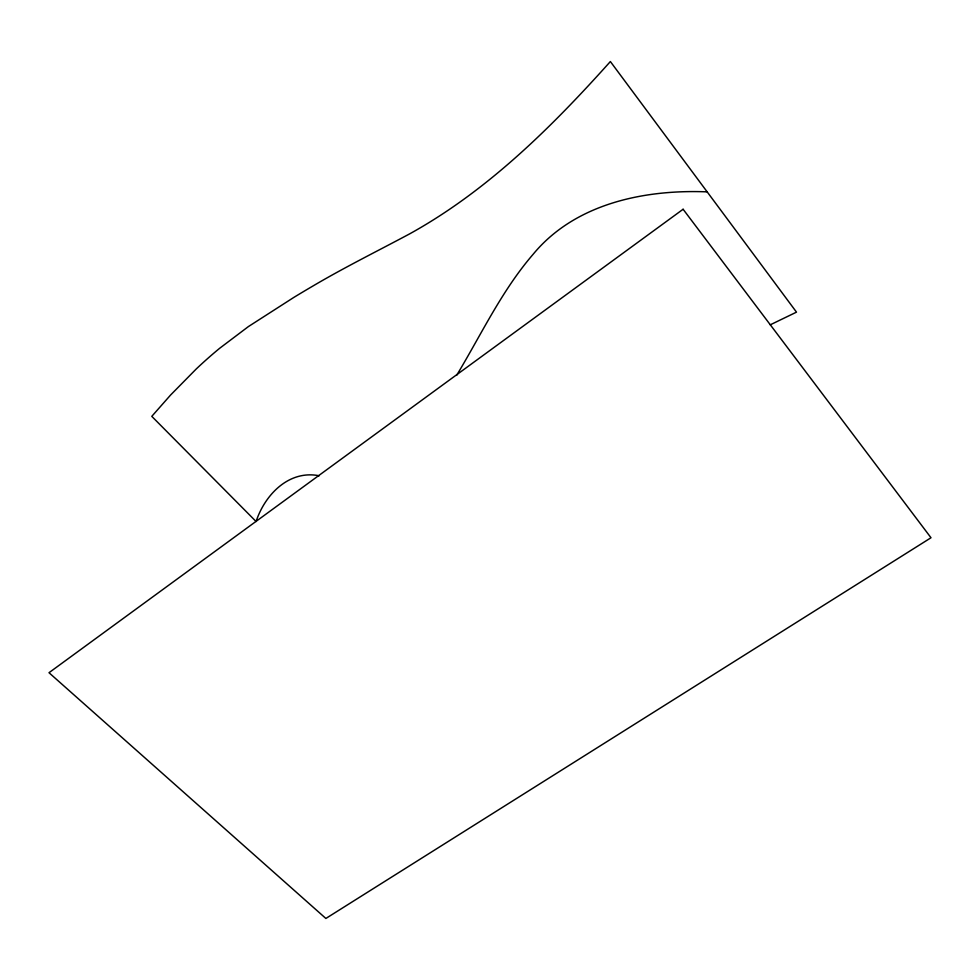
<?xml version="1.0" encoding="UTF-8"?>
<svg xmlns="http://www.w3.org/2000/svg" width="980" height="980" viewBox="0 0 980 980"><rect width="100%" height="100%" fill="white"/><g stroke="black" fill="none" stroke-linecap="round" stroke-linejoin="round"><path stroke-width="1.47" d="M456.607 375.377C481.266 334.548 501.723 290.668 533.108 254.31C574.978 203.522 644.362 189.336 707.156 191.86M770.255 324.821L796.495 312.142L610.369 61.544C551.495 127.278 487.452 190.831 409.628 233.877C377.055 251.297 343.894 267.687 312.081 286.515A1004.831 302.379 -49.4 0 0 293.706 297.491L248.393 326.585L219.655 348.292A103.537 23.422 -42.9 0 0 196.233 368.982L170.569 395.05L151.79 416.353L256.086 521.519C264.882 494.79 288.855 469.714 319.211 475.766M683.109 209.255L49 672.709L325.875 918.456L931 537.751L683.109 209.255"/></g></svg>
